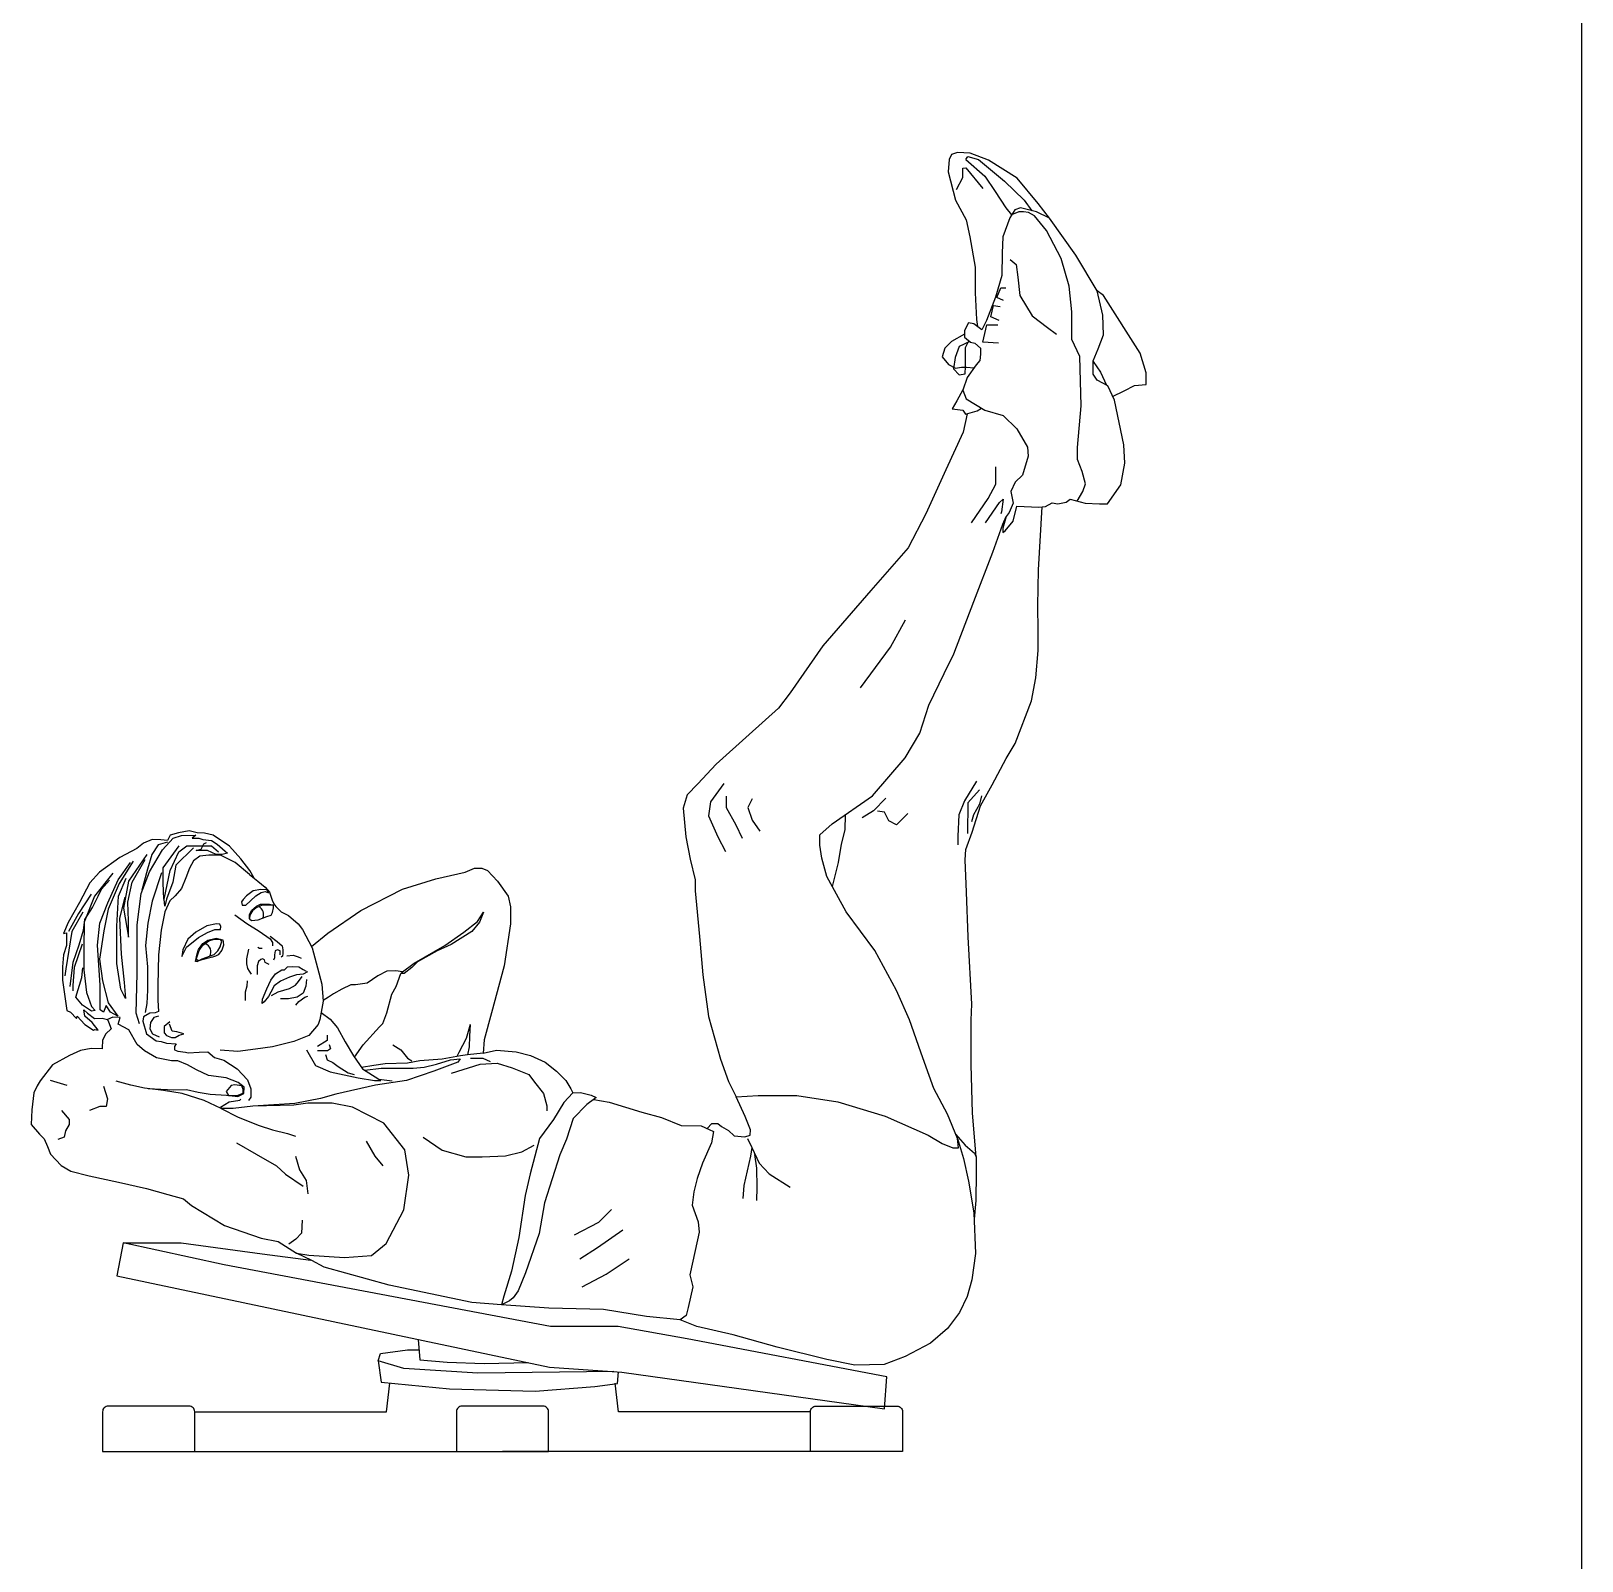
# Model space of a CAD drawing. Header units: millimetres. Extents: x 24547 to 62889, y 34568 to 56011.
# Drawn here: x 61505 to 62889, y 38679 to 40044 of the extents above; entities that cross this region are included whole.
import ezdxf

# ---------------------------------------------------------------- set-up
doc = ezdxf.new("R2010")
doc.units = ezdxf.units.MM
doc.layers.add('www.cad-blocks.net', color=7, linetype='Continuous')

# ---------------------------------------------------------------- blocks, each defined once
blk = doc.blocks.new('A$C6D4C64A9')
for p, q in [((819.2, 1152.9), (818.3, 1142)), ((821.4, 1157.3), (819.2, 1152.9)), ((826.7, 1159.1), (821.4, 1157.3)), ((838, 1158.6), (826.7, 1159.1)), ((834.1, 1152.9), (835.8, 1155.6)), ((834.1, 1152.9), (851.1, 1138.1)), ((835.8, 1155.6), (845.5, 1152.9)), ((854.2, 1152.5), (838, 1158.6)), ((845.5, 1152.9), (868.6, 1133.7)), ((880, 1136.3), (854.2, 1152.5)), ((818.3, 1142), (824.9, 1116.7)), ((825.8, 1126.3), (831.5, 1136.8)), ((831.5, 1145.1), (834.1, 1145.5)), ((831.5, 1136.8), (831.5, 1145.1)), ((834.1, 1145.5), (849.4, 1127.2)), ((851.1, 1138.1), (860.3, 1124.5)), ((898.8, 1113.6), (880, 1136.3)), ((860.3, 1124.5), (869.9, 1109.7)), ((868.6, 1133.7), (886.1, 1116.7)), ((824.9, 1116.7), (834.5, 1099.2)), ((869.9, 1109.7), (875, 1103.7)), ((886.1, 1116.7), (892.9, 1107.3)), ((908.7, 1100.5), (898.8, 1113.6)), ((834.5, 1099.2), (837.6, 1083.9)), ((837.6, 1083.9), (842.4, 1056.8)), ((842.4, 1056.8), (842.4, 1034.1)), ((842.4, 1034.1), (843.7, 1010.1)), ((957, 1031.7), (951.2, 1035.8)), ((989.8, 980.2), (957, 1031.7)), ((833, 997.2), (821.4, 990.7)), ((843.7, 1010.1), (844.5, 1004)), ((815.5, 984.5), (813.1, 976.9)), ((821.4, 990.7), (815.5, 984.5)), ((828.3, 986.2), (824.5, 976.2)), ((837.7, 990.5), (828.3, 986.2)), ((833.8, 985.2), (836.8, 991.2)), ((833.8, 982.8), (833.8, 985.2)), ((833.8, 977.6), (833.8, 982.8)), ((813.1, 976.9), (818.6, 970)), ((818.6, 970), (824.8, 966.9)), ((824.5, 976.2), (823.1, 966.2)), ((833.8, 968.3), (833.8, 977.6)), ((947.6, 972.7), (954.3, 963.1)), ((995, 962.7), (989.8, 980.2)), ((823.1, 966.2), (828.3, 960.7)), ((824.8, 966.9), (830.3, 967.6)), ((828.3, 960.7), (833.4, 961.8)), ((830.3, 967.6), (834.8, 967.6)), ((833.4, 961.8), (833.8, 968.3)), ((834.8, 967.6), (841.5, 967.2)), ((954.3, 963.1), (959.6, 951.6)), ((995, 952.2), (995, 962.7)), ((965.1, 941.6), (975.3, 946.5)), ((975.3, 946.5), (984.5, 951.3)), ((984.5, 951.3), (995, 952.2)), ((861, 863.2), (861, 878.8)), ((854.1, 850.6), (861, 863.2)), ((839.1, 828.7), (854.1, 850.6)), ((851.6, 828.7), (864.1, 846.9)), ((864.1, 846.9), (867.3, 850)), ((867.3, 850), (866, 838.7)), ((866, 838.7), (865.4, 836.8)), ((899.1, 786.8), (902.1, 842.9)), ((898.3, 754.7), (899.1, 786.8)), ((898.7, 732.8), (898.3, 754.7)), ((767, 717.8), (780.2, 742.3)), ((898.7, 714.8), (898.7, 732.8)), ((740.1, 681.5), (767, 717.8)), ((896.7, 690.5), (898.7, 714.8)), ((892.8, 669.8), (896.7, 690.5)), ((878.2, 631.9), (892.8, 669.8)), ((870, 618.6), (878.2, 631.9)), ((857.5, 595.1), (870, 618.6)), ((618.3, 596.2), (606.4, 579.9)), ((843.5, 598.4), (832.9, 580.8)), ((847.3, 576.3), (857.5, 595.1)), ((620.2, 584.9), (620.2, 574.9)), ((643.4, 582.4), (639.6, 574.9)), ((762.8, 583.2), (751.8, 571.8)), ((846.2, 590.6), (836, 578.9)), ((848.2, 585.1), (846.2, 577.7)), ((606.4, 579.9), (604.5, 567.4)), ((620.2, 574.9), (629, 559.2)), ((639.6, 574.9), (643.4, 563.6)), ((726.5, 554.8), (726.6, 568.3)), ((751.8, 571.8), (741.6, 565.6)), ((761.6, 570.6), (755.3, 571.4)), ((765.5, 562.8), (761.6, 570.6)), ((782.4, 569.5), (772.2, 559.3)), ((827.8, 568.3), (827, 549.1)), ((832.9, 580.8), (827.8, 568.3)), ((836, 578.9), (835.6, 551.5)), ((841.1, 568.3), (839.1, 562)), ((839.9, 552.8), (847.3, 576.3)), ((846.2, 577.7), (841.1, 568.3)), ((604.5, 567.4), (612.7, 548.6)), ((629, 559.2), (634.6, 547.3)), ((643.4, 563.6), (650.3, 553.6)), ((723.2, 541.9), (726.5, 554.8)), ((772.2, 559.3), (765.5, 562.8)), ((612.7, 548.6), (619.6, 535.4)), ((720.4, 525.8), (723.2, 541.9)), ((827, 549.1), (827, 541.3)), ((834, 537.2), (839.9, 552.8)), ((833.6, 528.2), (834, 537.2)), ((834.8, 499.2), (833.6, 528.2)), ((715, 504.2), (720.4, 525.8)), ((836.3, 459.3), (834.8, 499.2)), ((839.4, 399.4), (836.3, 459.3)), ((839, 385), (839.4, 399.4)), ((839, 345.4), (839, 385)), ((840.2, 302), (839, 345.4)), ((17.1, 331.6), (31.8, 327.1)), ((64.7, 326), (68.1, 314.7)), ((61.3, 307.9), (52.2, 304.5)), ((66.9, 307.9), (61.3, 307.9)), ((68.1, 314.7), (66.9, 307.9)), ((27.3, 304.5), (34.1, 296.5)), ((34.1, 292), (30.7, 286.4)), ((34.1, 296.5), (34.1, 292)), ((843.4, 263.2), (840.2, 302)), ((29.6, 280.7), (23.9, 278.4)), ((30.7, 286.4), (29.6, 280.7)), ((825.3, 283.1), (833.6, 273.4)), ((833.6, 273.4), (841.8, 266.4)), ((841.8, 266.4), (843.4, 263.2)), ((843.4, 263.2), (843.4, 248.7)), ((843.4, 248.7), (843, 224.1)), ((843, 224.1), (841.6, 207.3)), ((506.6, 204.7), (517.9, 216.1)), ((485, 193.4), (506.6, 204.7)), ((505.4, 182.1), (528.1, 197.9)), ((489.6, 171.9), (505.4, 182.1)), ((513.3, 158.3), (533.7, 171.9)), ((491.8, 147), (513.3, 158.3)), ((317.2, 35.6), (320.1, 61.1)), ((524.2, 35.6), (521.3, 61.1)), ((146, 35.6), (317.2, 35.6)), ((695.5, 35.6), (524.2, 35.6))]:
    blk.add_line(p, q)
for points in [[(603.3, 288.3), (607.6, 292.7), (612.9, 292.7), (616, 290.1), (622.2, 286.5), (627.5, 281.7), (636.8, 280.8), (641.7, 282.5), (642.1, 287), (637.3, 298.9), (629.3, 316.6), (648.8, 317.9), (683.3, 317.9), (720, 312.2), (762, 299.3), (800.5, 282.5), (813.1, 275), (822.4, 271), (827.7, 271), (826.8, 279.4), (817.9, 301.1), (805.5, 324.1), (797.1, 347.1), (794, 356.4), (783.9, 385.4), (772.4, 411.5), (752.9, 447.3), (727.2, 481.8), (710, 513.2), (705.6, 529.6), (703.8, 541.1), (703.8, 550.4), (714.9, 560.1), (750.7, 585.1), (779.9, 619.1), (793.2, 641.2), (801.2, 666), (814.9, 694.3), (823.3, 712), (841.4, 758.7), (858.3, 802.5), (867.1, 827.7), (870.2, 834.3), (867.1, 824.1), (867.1, 820.2), (869.3, 821.5), (876.4, 830.3), (879.5, 843.6), (899.4, 842.7), (905.2, 843.2), (911.3, 846.7), (916.2, 845.8), (923.7, 847.1), (927.3, 849.8), (940.5, 846.2), (953.4, 845.8), (960.5, 845.8), (972.4, 862.6), (975.9, 882.1), (975.1, 898.4), (966.7, 938.1), (960.9, 950.9), (951.2, 956.2), (947.6, 961.5), (947.6, 973.4), (952.1, 984.1), (956.9, 996.4), (956.5, 1014.1), (951.2, 1035.8), (932.2, 1067.6), (908.7, 1100.5), (897.2, 1106.2), (883, 1109.8), (877.7, 1108), (873.3, 1100.9), (867.1, 1084.1), (866.6, 1069.5), (866.2, 1049.6), (860.5, 1030.2), (852.5, 1009.4), (848.5, 1001), (841.4, 1006.3), (836.6, 1007.2), (833, 1000.5), (833, 994.4), (838.3, 989.9), (842.3, 989.1), (847.2, 984.6), (847.2, 979.3), (846.7, 973.6), (843.2, 969.6), (835.2, 958.5), (831.3, 947), (834.4, 939.5), (851.2, 929.4), (867.5, 924.5), (879.5, 912.7), (889.2, 896.4), (889.7, 888.4), (884.8, 871.2), (878.2, 865), (874.2, 856.6), (876.4, 846.4), (872.9, 838), (870.2, 834.3)], [(933.4, 848.1), (938.4, 856.6), (941, 863.6), (937.9, 874.7), (933.9, 885.3), (933.9, 895.9), (937, 933.1), (935.7, 977.3), (928.6, 992.3), (928.6, 1016.9), (926.4, 1039.9), (919.3, 1064.7), (906.1, 1089.5), (895.5, 1102.7), (890.1, 1105.8), (885.7, 1106.3), (881.3, 1106.3), (875, 1103.7)], [(873.8, 1063.8), (879.1, 1059.4), (880.4, 1047.9), (882.2, 1031.5), (893.2, 1013.4), (907, 1003.2), (914.9, 997)], [(867.6, 1027.1), (861.8, 1029.8), (865.4, 1038.6), (869.8, 1038.6)], [(864, 1009.4), (856.5, 1012.5), (858.7, 1022.7), (864.9, 1021.8)], [(863.2, 989.1), (849.4, 990), (853, 1005.5), (862.7, 1005.5)], [(831.4, 947.5), (826, 937.6), (822, 930.6), (831.3, 929.2), (833.9, 925.7), (844.1, 928.8), (848.2, 931.2)], [(835.3, 926.1), (831.7, 909.8), (816.2, 876.2), (798.5, 836.8), (782.6, 806.5), (749.4, 768.5), (706.5, 719), (677.3, 677), (667, 663.5), (640.9, 640), (611.2, 613.5), (594.9, 595.8), (585.6, 586.1), (582, 574.1), (584.3, 548.5), (588.2, 528.8), (592.6, 510.3), (592.6, 500.5), (596.6, 459.8), (599.3, 425.4), (604.6, 388.2), (615.2, 350.3), (622.3, 330.4), (629.3, 316.6)], [(199.1, 511.7), (195.2, 518.4), (187.3, 529), (177, 540.2), (162.4, 550), (154.9, 551.9), (148.2, 552.2), (141.2, 553.9), (131.6, 552.2), (124.1, 550), (121.6, 545.2), (115.7, 545.8), (108.1, 546.1), (100.3, 543), (94.4, 538.2), (79.3, 530.1), (61.2, 517), (52.3, 507.5), (43.3, 490.1), (33, 472.2), (28.8, 462.4), (31.6, 463), (31.6, 451.5), (29, 443.4), (28.2, 432.5), (28.2, 420.8), (31.8, 393.6), (35.2, 392.2), (40.5, 386.4), (41.1, 388.6), (48.1, 381), (55.6, 376), (56.8, 376.8), (59.8, 376), (54.5, 383), (48.1, 388.6), (47.2, 394.2), (50.3, 391.1), (56.5, 386.4), (63.5, 386.9), (68.2, 385.5), (69.1, 383.6), (71.6, 377.4), (66.8, 372.9), (63.8, 367.1), (63.5, 359.9), (63.5, 359.3), (53.7, 359.6), (44.2, 357.9), (34.4, 353.4), (19, 345), (8.1, 330.8), (5.3, 326.3), (2.5, 320.1), (0.6, 305), (0, 291.9), (7.6, 283.2), (11.8, 279), (14.6, 272.3), (17.3, 265.3), (26.9, 255.3), (35.5, 250.2), (51.8, 246), (78.1, 240.4), (103, 234.8), (122, 229.5), (136, 225.5), (143.2, 219.7), (172.7, 201.8), (205.4, 190.6), (220.6, 187.5), (236.8, 177.2), (248, 175.4), (279.7, 173.2), (303.9, 175), (316.9, 185.7), (332.6, 215.7), (337.1, 246.6), (333.5, 269.4), (314.7, 293.1), (286.9, 307.4), (268.6, 311), (247.1, 311), (234.5, 309.2), (197.8, 308.3), (180.4, 306.1), (169.6, 306.1), (154.4, 313.3), (134.7, 319.5), (118.1, 322.2), (101.1, 324.4), (89, 327.1), (76, 330.7)], [(96.7, 381.8), (93.9, 391.3), (94.7, 426.6), (94.7, 470.2), (98.3, 497.9), (105.8, 517.3), (117.3, 537.1), (126.8, 547.4), (134.3, 549.8), (147, 550.2), (143.8, 547.4), (149.8, 547.4), (153.4, 546.2), (160.9, 545.4), (166, 541.9), (173.2, 535.9), (175.2, 533.9), (170.4, 532.7), (165.2, 532.7), (157.3, 536.3), (151.8, 536.3), (147.4, 536.3), (151.8, 537.5), (154.1, 542.3), (156.5, 543.4)], [(121.6, 543.8), (113.3, 541.5), (107.8, 532.7), (103.8, 519.7), (98.7, 501.1)], [(132, 540.7), (117.7, 520.9), (117.7, 507.4), (118.1, 493.1)], [(145, 538.7), (129.2, 523.2), (126.4, 508.2), (120.9, 493.1), (119.3, 486.8), (118.9, 493.1), (124, 518.5), (132, 535.1), (139.1, 540.7), (145.4, 540.7), (154.1, 540.7), (160.9, 540.7), (167.2, 535.1)], [(91.1, 526.8), (78.5, 507), (68.9, 484), (65, 464.6), (61, 439.3), (63.8, 420.2), (68.9, 400.4), (77.3, 388.6), (70.9, 392.1), (67, 398.1), (64.6, 392.1), (61.8, 394.1), (61.8, 416.3), (59.4, 451.9), (61.4, 471.7), (68.5, 489.6), (77.7, 510.2), (88.8, 525.6)], [(103.4, 532.7), (86.8, 509), (82.4, 484.8), (86.8, 459.1), (86.8, 473.7), (86.4, 490.4), (90.3, 508.2), (101.8, 528.4)], [(195, 514.9), (182.2, 525.7), (168.9, 532.3), (158.7, 532.3), (150.5, 531.3), (144.9, 527.2), (141.3, 520.6), (138.2, 511.9), (134.1, 502.6), (128.5, 496), (123.9, 491.4), (119.3, 481.7), (116.2, 465.3), (113.6, 443.3), (113.1, 416.2), (113.1, 402.9), (113.6, 392.6), (110.6, 391.6), (106, 391.1), (100.3, 388), (99.8, 384), (102.9, 372.7), (111.6, 366.6), (116.2, 366), (120.8, 364.5), (129.5, 364), (128, 361.4), (128, 358.4), (131.1, 357.3), (137.7, 356.3), (140.3, 355.8), (150, 356.3), (157.7, 356.8), (163.8, 351.7), (172, 349.2), (183.8, 341.5), (193, 331.8), (196.1, 323.6), (196.1, 316.4), (194, 313.3)], [(72.9, 516.1), (56.7, 495.5), (47.5, 472.5), (47.1, 448.8), (47.1, 429.8), (49.5, 409.6), (53.9, 397.3), (57.1, 393.7), (53.9, 392.9), (46, 398.5), (40, 405.6), (45.2, 423), (46.3, 431.7)], [(116.5, 516.5), (108.2, 491.2), (104.2, 471.7), (102.2, 451.5), (103.8, 432.5), (103.8, 411.9), (103.4, 400), (101.8, 391.7)], [(195, 514.9), (202.5, 509), (208.9, 503.7), (212.7, 499.1), (215.1, 492.2), (216.5, 488.9), (218.5, 486.4), (223.1, 481.8), (229.6, 478.4), (238.2, 471.1), (242.2, 465.8), (250.9, 449.4), (255.5, 431.6), (259.5, 417.1), (260.7, 402), (257.8, 385.6), (256.2, 381), (248, 371.4), (234.5, 365.9), (215.4, 361.2), (200.3, 359), (184.5, 357), (168.8, 358.3)], [(250.2, 450.7), (264.9, 462.5), (294.4, 483), (331.4, 502), (361.3, 511), (387.3, 517), (395.8, 520.5), (402.3, 520.5), (407.3, 518.5), (416.3, 509), (425.8, 495.5), (427.8, 486), (427.8, 471), (422.3, 433.6), (410.8, 391.6), (404.3, 367.6), (403.3, 355.6), (389.3, 354.1)], [(34.9, 415.1), (37.6, 436.9), (42.8, 452.3), (46.7, 465.4), (47.9, 474.9), (54.7, 485.6), (59.8, 495.5), (63, 501.9), (70.1, 509.8)], [(83.6, 494.7), (78.8, 476.1), (80.4, 444), (83.2, 418.7), (84.4, 404.4), (80, 412.7), (76.5, 435.7), (76.5, 469), (78.1, 495.5), (84.8, 511.8)], [(53.5, 497.5), (42.4, 480.1), (33.3, 464.2)], [(194.8, 475.4), (194.8, 479.2), (197, 483.3), (201.3, 486.8), (204.8, 488.5), (209.1, 488.5), (212.7, 488.5), (216.2, 487.5)], [(46.3, 481.3), (36.4, 464.2), (30.9, 430.9), (30.1, 424.6)], [(181.9, 478.9), (192.6, 471.3), (203.6, 464.3), (213.4, 457.5), (215.4, 454.4), (215.4, 451.3)], [(331.4, 428.1), (341.8, 436), (369.3, 451.5), (386.3, 463.5), (398.3, 473), (403.8, 481.5), (400.3, 472.5), (393.3, 464), (374.8, 452.5), (362.3, 447), (344.8, 437), (339.9, 432.1), (332.9, 426.6), (329.9, 426.6)], [(146.6, 437.4), (148.3, 444.3), (149.4, 448.2), (153.2, 453.3), (157.6, 456.3), (165.2, 458.2), (171.1, 456.8)], [(146.6, 437.4), (150.1, 447.2), (153.4, 451.8), (158.7, 455.8), (163.5, 457.3), (168.8, 457.3), (171.1, 456.8), (171.3, 455), (171.6, 451.8), (170.3, 447.5), (167, 443.4), (164.6, 442.2)], [(148.1, 437.4), (152.6, 439.6), (163.4, 443.5), (166.8, 446.9), (168.7, 450.5), (170.1, 455.4), (168.8, 457.3)], [(213.4, 460), (219.6, 455.3), (224.1, 451.3), (224.7, 447.7), (224.7, 444.6), (224.4, 442), (223.3, 441.2)], [(45.6, 452.7), (38.4, 432.1), (37.2, 415.9), (37.2, 411.1)], [(196.8, 426), (194.8, 428.8), (193.4, 431.1), (192.6, 435.3), (192.6, 439.8), (194.3, 448.5)], [(202.4, 450.2), (203.8, 449.1), (206.1, 449.1)], [(222.4, 443.4), (222.4, 446.8), (219.9, 447.9), (217.9, 446.8), (217.3, 443.2), (217.1, 440.6), (216.2, 438.4)], [(228.3, 442.3), (234, 442.9), (238.2, 441.5), (241, 440.3)], [(164.6, 442.2), (162, 441.2), (151.4, 438.6), (148.1, 437.4), (146.6, 437.4)], [(212.6, 434.7), (208.9, 436.4), (208.3, 438.7), (206.6, 439.8), (205, 439.2), (203, 437.3), (201.9, 433.6), (201.9, 428), (201.9, 425.7)], [(246.6, 428), (242.7, 426), (236.8, 425.4), (230.6, 423.5), (222.7, 419.8), (216.8, 415.6), (214, 410), (212, 406), (208.1, 401.5), (206.1, 399.8), (206.6, 403.8), (210.3, 413.1), (214, 420.7), (218.2, 426.3), (223.8, 429.9), (226.1, 429.9), (228.9, 432.7), (233.1, 433), (239, 432.5), (242.7, 430.2), (245.5, 428.8)], [(288.5, 352.1), (296.4, 363.1), (310.9, 379.1), (313.9, 382.1), (317.4, 391.6), (321.9, 408.1), (325.9, 415.1), (329.9, 426.6), (331.4, 428.1), (325.4, 429.1), (317.4, 428.6), (309.4, 424.6), (299.9, 418.1), (289.4, 416.6), (285.4, 416.6), (277.4, 412.6), (269.9, 408.6), (265.4, 405.6), (260.6, 402.5)], [(192.9, 420.1), (192.6, 415.3), (191.2, 410), (191.2, 402.6)], [(214.5, 406.9), (220.4, 410.2), (230.6, 413.3), (235.9, 416.1), (238.5, 419.5), (241.8, 424)], [(245.8, 421.4), (245.1, 415.4), (242.7, 409), (237.6, 405.6), (229.6, 404.1), (222.5, 403.9)], [(236.2, 398.3), (238.9, 401.6), (244.4, 405.4), (246.9, 406.3)], [(104.4, 324), (127.5, 322.7), (138.7, 323.1), (149, 320.9), (159.8, 319.1), (174.5, 318.2), (184.4, 316.8), (189.8, 319.5), (190.2, 325.3), (184.8, 329.4), (174.1, 333.4), (158.4, 335.6), (147.7, 340.6), (139.6, 345), (131.1, 348.6), (125.3, 348.6), (111.9, 351.3), (101.1, 357.6), (94.8, 363.4), (87.2, 376.4), (77.8, 381.3), (78.7, 384.4), (79.6, 387.5), (72.9, 387.6), (68.2, 385.5)], [(113.6, 388.6), (109.6, 387.5), (106.5, 382.9), (106, 377.3), (108.5, 372.7), (114.2, 370.1)], [(258.9, 391.9), (266.8, 385.8), (273.5, 378.2), (280.2, 365.7), (287.8, 353.1), (295.9, 341.5), (310.2, 332.5), (322.3, 330.8)], [(123.9, 383.4), (118.8, 379.3), (118.8, 373.7), (120.8, 371.2), (125.4, 369.6), (128.5, 369.6), (132.1, 371.7), (136.2, 372.7), (130, 374.7), (125.9, 375.3), (123.4, 381.4)], [(391.8, 381.1), (391.3, 370.6), (390.8, 361.1), (389.3, 354.1), (383.3, 353.1), (379.8, 352.6), (366.8, 350.1), (346.8, 348.6), (335.9, 346.6), (315.9, 346.1), (305.9, 344.6), (294.9, 342.8)], [(391.8, 381.1), (388.3, 368.6), (381.8, 356.1), (379.8, 352.6)], [(264.1, 371.5), (264.1, 367), (255.6, 361.6)], [(265.9, 363.4), (267.2, 359.4), (264.5, 357.6), (255.6, 357.6)], [(322.9, 363.1), (329.9, 358.6), (335.9, 351.1), (339.9, 348.6)], [(297.8, 340.3), (312.4, 342.1), (340.9, 342.1), (350.8, 343.1), (361.8, 345.6), (374.3, 349.6), (382.8, 350.6), (380.8, 347.6), (359.3, 339.6), (334.9, 331.1), (307.4, 327.1), (271.9, 319.1), (258.4, 315.2), (235.4, 310.7), (197.8, 308.3)], [(403.3, 355.6), (415.3, 358.1), (432.8, 356.6), (445.8, 353.6), (458.8, 347.6), (468.8, 339.6), (477.3, 331.1), (481.8, 323.6), (483.3, 320.1), (490.3, 320.6), (499.8, 318.1), (504.3, 316.1), (502.8, 314.7), (495.8, 309.7), (483.8, 297.2), (477.8, 278.7), (471.8, 264.7), (458.3, 222), (453.3, 194.5), (441.3, 159.6), (434.8, 143.6), (430.3, 137.1), (426.8, 134.6), (419.8, 131.1), (393.4, 133.1), (319.4, 148.6), (261.4, 164.6), (250.4, 170.6), (236.8, 177.2)], [(245.7, 358.5), (253.8, 344.6), (266.8, 338.8), (291.8, 333.4), (306.6, 331.2), (312, 331.2)], [(262.7, 354.5), (264.1, 349.5), (269.4, 347.3), (273.9, 343.7), (282.9, 337.9), (288.2, 336.6)], [(375.3, 337.6), (400.8, 345.6), (415.8, 346.6), (429.3, 342.6), (444.3, 336.6), (449.3, 329.6), (457.3, 319.6), (460.3, 308.7), (460.3, 304.2)], [(392, 351.2), (403, 351.2), (409.7, 348.1)], [(483.3, 320.1), (475.3, 311.4), (466.3, 296.4), (453.8, 279.5), (445.3, 248), (440.8, 228.5), (435.3, 191), (428.8, 161.1), (421.8, 138.6), (419.8, 131.1)], [(169.1, 307.5), (176.8, 312), (186.2, 313.7), (187.1, 314.6)], [(169.6, 306.1), (184.9, 298.4), (203.4, 291), (215.4, 287), (228.9, 284), (235.9, 281.5)], [(502.1, 314.2), (515.8, 311.8), (545, 303), (562.7, 298.1), (580, 291.1), (598.1, 290.6), (605.2, 287.5), (609, 285.7), (607.2, 275.5), (599.2, 257.4), (594.4, 243.7), (591.3, 231.7), (590, 219.8), (595.3, 205.2), (596.2, 195.9), (590.4, 170.1), (587.7, 157.7), (590.4, 147.1), (586.4, 128.6), (584.6, 121.5), (579.3, 117.5), (549.2, 120.6), (510.7, 126.8), (462.1, 128.1), (419.8, 131.1)], [(298.9, 277), (306.9, 263.5), (313.9, 255)], [(349.9, 280.5), (366.9, 269), (387.9, 263), (402.4, 263), (423.3, 264), (437.8, 267.5), (448.8, 273.5)], [(826.8, 279.4), (832.1, 261.7), (836.5, 241.4), (841.4, 213.1), (842.7, 176.8), (839.6, 153.4), (835.2, 138.3), (828.6, 124.2), (817.9, 110), (802.5, 96.7), (779.9, 84.8), (761.3, 77.7), (735.2, 77.3), (710, 82.2), (665.8, 93.2), (626.4, 104.3), (594.1, 111.8), (579.3, 117.5)], [(639.2, 279.4), (643.2, 271.4), (641.9, 263.5), (636.1, 237.4), (635.2, 225.9)], [(183.4, 275.5), (200.9, 265.5), (218.9, 255), (226.9, 247.5), (242.9, 237)], [(235.9, 263.5), (239.4, 251.5), (245.4, 242), (246.9, 230)], [(643.2, 271.4), (649.8, 257.3), (658.7, 248), (677.3, 236)], [(645.4, 265.2), (647.2, 252.8), (647.6, 235.6), (647.2, 224.1)], [(241.9, 206.5), (241.4, 195), (236.4, 189.5), (229.9, 185)], [(82.1, 186.4), (133.8, 186.4), (206.3, 176.5), (249.7, 170.9)], [(345.4, 100.1), (347, 82), (371.2, 79.8), (404.2, 78.7), (443.9, 79.4)], [(519.9, 71.6), (398.7, 69.9), (332.7, 74.3), (309.7, 80.9), (311.9, 87.5), (336, 90.8), (346.2, 90.8)], [(309.7, 80.9), (312.4, 61.9), (373.3, 56.1), (449.7, 54.1), (503, 58), (523.3, 60.9), (524.1, 71.3)]]:
    blk.add_lwpolyline(points)
for points in [[(187.7, 490.6), (188.5, 487.5), (191.5, 487.5), (195.8, 491.6), (200.6, 495.9), (205.3, 498.9), (208.9, 499.9), (211.9, 498.6), (210.4, 501.2), (205.1, 501.7), (198.3, 500.4), (192.2, 495.9), (189.2, 492.6)], [(194.8, 475.4), (196.8, 473.9), (202.6, 474.4), (210.4, 477.5), (214.2, 478.7), (215.4, 481.2), (216.2, 485.3), (216.2, 487.5), (213.4, 487.5), (206.1, 487.5), (200.8, 485.3), (197.5, 482.5), (195.5, 479.2), (195, 476.7)], [(134.6, 441.8), (138.7, 450), (149.4, 458.8), (157.4, 463.1), (164, 465.9), (169, 465.9), (169.3, 468.6), (168.5, 470.7), (165.5, 470.9), (156.9, 469.1), (147.1, 463.6), (139.8, 457.3), (135.5, 447.7)], [(178.6, 326.7), (174.1, 321.4), (176.3, 317.8), (183.9, 317.8), (189.3, 320), (189.3, 323.1), (188, 326.3), (181.7, 327.2)], [(82.1, 186.4), (76.6, 156.8), (462.5, 75.4), (527.3, 71), (761.5, 38.1), (763.7, 66.7), (585.6, 100.7), (524, 111.7), (488.9, 111.7), (463.6, 111.7), (172.2, 166.6)]]:
    blk.add_lwpolyline(points, close=True)
for points in [[(146, 0), (146, 35.6, 0.414214), (141, 40.6), (68.8, 40.6, 0.414214), (63.8, 35.6), (63.8, 0), (420.7, 0)], [(695.5, 0), (695.5, 35.6, -0.414214), (700.5, 40.6), (772.7, 40.6, -0.414214), (777.7, 35.6), (777.7, 0), (420.7, 0)]]:
    blk.add_lwpolyline(points, format="xyb")
blk.add_lwpolyline([(379.6, 0), (461.8, 0), (461.8, 35.6, 0.414214), (456.8, 40.6), (384.6, 40.6, 0.414214), (379.6, 35.6)], format="xyb", close=True)
for centre, start, end in [((199.4, 479.2), 337.8614, 61.6035), ((152.4, 445.8), 332.8973, 67.6559), ((152.4, 445.8), 231.5108, 250.5771)]:
    blk.add_arc(centre, 8.12, start, end)
blk = doc.blocks.new('FORMAT')
at = {"layer": 'www.cad-blocks.net', "color": 155, "true_color": 0x546d8e}
for p in [(62888.5, 35325.8), (62888.5, 34567.8)]:
    blk.add_line(p, (62888.5, 56010.9), dxfattribs=at)

msp = doc.modelspace()

# ---------------------------------------------------------------- block references
for name, p in [('FORMAT', (0, 0)), ('A$C6D4C64A9', (61504.6, 38776.1))]:
    msp.add_blockref(name, p)

doc.saveas('drawing.dxf')
